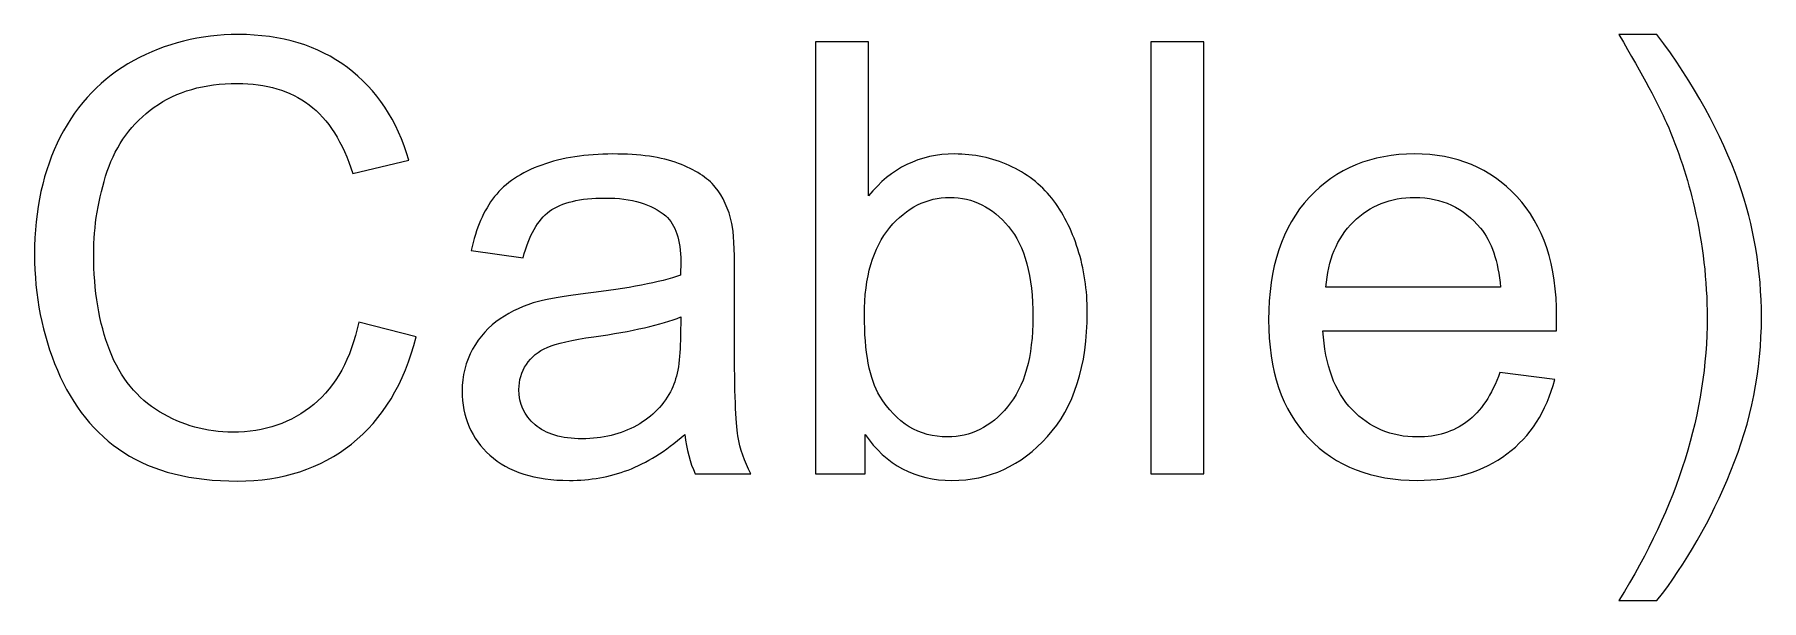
# Model space of a CAD drawing. Header units: centimetres. Extents: x 31 to 203, y -110 to 27.
# Drawn here: x 98.45 to 105.72, y -5.23 to -2.84 of the extents above; entities that cross this region are included whole.
import ezdxf

# ---------------------------------------------------------------- set-up
doc = ezdxf.new("R2010")
doc.units = ezdxf.units.CM
doc.header["$MEASUREMENT"] = 0
doc.layers.add('Layer 1', color=7, linetype='Continuous')

msp = doc.modelspace()

# ---------------------------------------------------------------- linework, layer by layer
at = {"layer": 'Layer 1', "color": 250}
for points, knots in [([(99.81567, -4.0558), (99.81567, -4.0558), (100.05697, -4.11676), (100.05697, -4.11676), (100.00659, -4.31445), (99.916, -4.46474), (99.78519, -4.56845), (99.65438, -4.67217), (99.49436, -4.72424), (99.30513, -4.72424), (99.10955, -4.72424), (98.95038, -4.68445), (98.82761, -4.60444), (98.70484, -4.52485), (98.61171, -4.40928), (98.54779, -4.25815), (98.48386, -4.1066), (98.45169, -3.94446), (98.45169, -3.77089), (98.45169, -3.58166), (98.48767, -3.41656), (98.56006, -3.27559), (98.63245, -3.13462), (98.73532, -3.02752), (98.86867, -2.95428), (99.00202, -2.88105), (99.14892, -2.84464), (99.30894, -2.84464), (99.49097, -2.84464), (99.6438, -2.89078), (99.76741, -2.98349), (99.89145, -3.0762), (99.97781, -3.20617), (100.02649, -3.37381), (100.02649, -3.37381), (99.79027, -3.42969), (99.79027, -3.42969), (99.74836, -3.29761), (99.68698, -3.20109), (99.60697, -3.14097), (99.52696, -3.08044), (99.4262, -3.05038), (99.30471, -3.05038), (99.16543, -3.05038), (99.04859, -3.08382), (98.95503, -3.15071), (98.86148, -3.2176), (98.79544, -3.30777), (98.75776, -3.42037), (98.71966, -3.5334), (98.70061, -3.64982), (98.70061, -3.76962), (98.70061, -3.92414), (98.72305, -4.05918), (98.76792, -4.17433), (98.81279, -4.2899), (98.88264, -4.37584), (98.97747, -4.43299), (99.0723, -4.49014), (99.17474, -4.5185), (99.28523, -4.5185), (99.41985, -4.5185), (99.53331, -4.47955), (99.62644, -4.40208), (99.71957, -4.32419), (99.78265, -4.20904), (99.81567, -4.0558)], [0, 0, 0, 0, 0.0454545, 0.0454545, 0.0454545, 0.0909091, 0.0909091, 0.0909091, 0.1363636, 0.1363636, 0.1363636, 0.1818182, 0.1818182, 0.1818182, 0.2272727, 0.2272727, 0.2272727, 0.2727273, 0.2727273, 0.2727273, 0.3181818, 0.3181818, 0.3181818, 0.3636364, 0.3636364, 0.3636364, 0.4090909, 0.4090909, 0.4090909, 0.4545455, 0.4545455, 0.4545455, 0.5, 0.5, 0.5, 0.5454545, 0.5454545, 0.5454545, 0.5909091, 0.5909091, 0.5909091, 0.6363636, 0.6363636, 0.6363636, 0.6818182, 0.6818182, 0.6818182, 0.7272727, 0.7272727, 0.7272727, 0.7727273, 0.7727273, 0.7727273, 0.8181818, 0.8181818, 0.8181818, 0.8636364, 0.8636364, 0.8636364, 0.9090909, 0.9090909, 0.9090909, 0.9545455, 0.9545455, 0.9545455, 1, 1, 1, 1]), ([(101.94503, -4.69376), (101.94503, -4.69376), (101.73675, -4.69376), (101.73675, -4.69376), (101.73675, -4.69376), (101.73675, -2.87512), (101.73675, -2.87512), (101.73675, -2.87512), (101.96027, -2.87512), (101.96027, -2.87512), (101.96027, -2.87512), (101.96027, -3.52409), (101.96027, -3.52409), (102.05467, -3.4064), (102.1749, -3.34756), (102.32137, -3.34756), (102.40223, -3.34756), (102.47928, -3.36365), (102.55167, -3.39624), (102.62406, -3.42884), (102.68332, -3.47498), (102.73031, -3.53383), (102.77688, -3.59309), (102.81371, -3.66421), (102.83996, -3.74761), (102.86663, -3.83058), (102.87975, -3.91991), (102.87975, -4.01473), (102.87975, -4.23995), (102.82387, -4.41436), (102.71253, -4.53713), (102.60077, -4.66032), (102.467, -4.7217), (102.31079, -4.7217), (102.15543, -4.7217), (102.03351, -4.65693), (101.94503, -4.52781), (101.94503, -4.52781), (101.94503, -4.69376), (101.94503, -4.69376)], [0, 0, 0, 0, 0.0769231, 0.0769231, 0.0769231, 0.1538462, 0.1538462, 0.1538462, 0.2307692, 0.2307692, 0.2307692, 0.3076923, 0.3076923, 0.3076923, 0.3846154, 0.3846154, 0.3846154, 0.4615385, 0.4615385, 0.4615385, 0.5384615, 0.5384615, 0.5384615, 0.6153846, 0.6153846, 0.6153846, 0.6923077, 0.6923077, 0.6923077, 0.7692308, 0.7692308, 0.7692308, 0.8461538, 0.8461538, 0.8461538, 0.9230769, 0.9230769, 0.9230769, 1, 1, 1, 1]), ([(103.14687, -4.69376), (103.14687, -4.69376), (103.14687, -2.87512), (103.14687, -2.87512), (103.14687, -2.87512), (103.37039, -2.87512), (103.37039, -2.87512), (103.37039, -2.87512), (103.37039, -4.69376), (103.37039, -4.69376), (103.37039, -4.69376), (103.14687, -4.69376), (103.14687, -4.69376)], [0, 0, 0, 0, 0.25, 0.25, 0.25, 0.5, 0.5, 0.5, 0.75, 0.75, 0.75, 1, 1, 1, 1]), ([(105.27623, -5.22716), (105.27623, -5.22716), (105.11621, -5.22716), (105.11621, -5.22716), (105.36344, -4.8305), (105.48705, -4.43341), (105.48705, -4.0359), (105.48705, -3.88054), (105.46927, -3.72644), (105.43371, -3.57362), (105.40577, -3.44958), (105.3664, -3.33063), (105.31602, -3.21633), (105.28385, -3.14224), (105.21696, -3.01821), (105.11621, -2.84464), (105.11621, -2.84464), (105.27623, -2.84464), (105.27623, -2.84464), (105.43117, -3.05207), (105.54589, -3.26035), (105.6204, -3.46948), (105.6839, -3.6494), (105.71565, -3.83778), (105.71565, -4.03463), (105.71565, -4.25773), (105.67289, -4.47363), (105.58738, -4.68191), (105.50229, -4.89019), (105.39857, -5.0718), (105.27623, -5.22716)], [0, 0, 0, 0, 0.1, 0.1, 0.1, 0.2, 0.2, 0.2, 0.3, 0.3, 0.3, 0.4, 0.4, 0.4, 0.5, 0.5, 0.5, 0.6, 0.6, 0.6, 0.7, 0.7, 0.7, 0.8, 0.8, 0.8, 0.9, 0.9, 0.9, 1, 1, 1, 1]), ([(101.18769, -4.52866), (101.10472, -4.59936), (101.02471, -4.64889), (100.94808, -4.6781), (100.87146, -4.70731), (100.78933, -4.7217), (100.70128, -4.7217), (100.5565, -4.7217), (100.44516, -4.68656), (100.36727, -4.61587), (100.28938, -4.54559), (100.25043, -4.45542), (100.25043, -4.34578), (100.25043, -4.28143), (100.26525, -4.22259), (100.29446, -4.16925), (100.32409, -4.11591), (100.36261, -4.07358), (100.41003, -4.0414), (100.45786, -4.00923), (100.5112, -3.98468), (100.57089, -3.96817), (100.61492, -3.95674), (100.68138, -3.94573), (100.76986, -3.93472), (100.9502, -3.91356), (101.08355, -3.88773), (101.16864, -3.8581), (101.16949, -3.82762), (101.16991, -3.80815), (101.16991, -3.8001), (101.16991, -3.70951), (101.14874, -3.64559), (101.10641, -3.60833), (101.04926, -3.55796), (100.96417, -3.53298), (100.85156, -3.53298), (100.74615, -3.53298), (100.66826, -3.55161), (100.61831, -3.58844), (100.56793, -3.62527), (100.5311, -3.69046), (100.50697, -3.78444), (100.50697, -3.78444), (100.28853, -3.75396), (100.28853, -3.75396), (100.30843, -3.6604), (100.34102, -3.58463), (100.38674, -3.52705), (100.43246, -3.46948), (100.4985, -3.42545), (100.58486, -3.39413), (100.6708, -3.36322), (100.77113, -3.34756), (100.88458, -3.34756), (100.99719, -3.34756), (101.08905, -3.36068), (101.15975, -3.38735), (101.23002, -3.41402), (101.28209, -3.44704), (101.31511, -3.48726), (101.34813, -3.52748), (101.37142, -3.57828), (101.38496, -3.63966), (101.39216, -3.67776), (101.39597, -3.74634), (101.39597, -3.84498), (101.39597, -3.84498), (101.39597, -4.14131), (101.39597, -4.14131), (101.39597, -4.34832), (101.40063, -4.47913), (101.40994, -4.53459), (101.41883, -4.59004), (101.43746, -4.64296), (101.46455, -4.69376), (101.46455, -4.69376), (101.23087, -4.69376), (101.23087, -4.69376), (101.20843, -4.64677), (101.19404, -4.59174), (101.18769, -4.52866)], [0, 0, 0, 0, 0.037037, 0.037037, 0.037037, 0.0740741, 0.0740741, 0.0740741, 0.1111111, 0.1111111, 0.1111111, 0.1481481, 0.1481481, 0.1481481, 0.1851852, 0.1851852, 0.1851852, 0.2222222, 0.2222222, 0.2222222, 0.2592593, 0.2592593, 0.2592593, 0.2962963, 0.2962963, 0.2962963, 0.3333333, 0.3333333, 0.3333333, 0.3703704, 0.3703704, 0.3703704, 0.4074074, 0.4074074, 0.4074074, 0.4444444, 0.4444444, 0.4444444, 0.4814815, 0.4814815, 0.4814815, 0.5185185, 0.5185185, 0.5185185, 0.5555556, 0.5555556, 0.5555556, 0.5925926, 0.5925926, 0.5925926, 0.6296296, 0.6296296, 0.6296296, 0.6666667, 0.6666667, 0.6666667, 0.7037037, 0.7037037, 0.7037037, 0.7407407, 0.7407407, 0.7407407, 0.7777778, 0.7777778, 0.7777778, 0.8148148, 0.8148148, 0.8148148, 0.8518519, 0.8518519, 0.8518519, 0.8888889, 0.8888889, 0.8888889, 0.9259259, 0.9259259, 0.9259259, 0.962963, 0.962963, 0.962963, 1, 1, 1, 1]), ([(104.61541, -4.26704), (104.61541, -4.26704), (104.84655, -4.29752), (104.84655, -4.29752), (104.81057, -4.43172), (104.74326, -4.53628), (104.64504, -4.61036), (104.54683, -4.68445), (104.42152, -4.7217), (104.2687, -4.7217), (104.07651, -4.7217), (103.92411, -4.66243), (103.8115, -4.5439), (103.69889, -4.42579), (103.64259, -4.25942), (103.64259, -4.04564), (103.64259, -3.82466), (103.69932, -3.65278), (103.81319, -3.53086), (103.92707, -3.40852), (104.07481, -3.34756), (104.25642, -3.34756), (104.43211, -3.34756), (104.57562, -3.40725), (104.68695, -3.52705), (104.79829, -3.64686), (104.85417, -3.81534), (104.85417, -4.03251), (104.85417, -4.04564), (104.85375, -4.06553), (104.8529, -4.09178), (104.8529, -4.09178), (103.87119, -4.09178), (103.87119, -4.09178), (103.87966, -4.23614), (103.9203, -4.34705), (103.99396, -4.42367), (104.06719, -4.5003), (104.15906, -4.53882), (104.2687, -4.53882), (104.3504, -4.53882), (104.42025, -4.51723), (104.47783, -4.47405), (104.53582, -4.43087), (104.58154, -4.36187), (104.61541, -4.26704)], [0, 0, 0, 0, 0.0666667, 0.0666667, 0.0666667, 0.1333333, 0.1333333, 0.1333333, 0.2, 0.2, 0.2, 0.2666667, 0.2666667, 0.2666667, 0.3333333, 0.3333333, 0.3333333, 0.4, 0.4, 0.4, 0.4666667, 0.4666667, 0.4666667, 0.5333333, 0.5333333, 0.5333333, 0.6, 0.6, 0.6, 0.6666667, 0.6666667, 0.6666667, 0.7333333, 0.7333333, 0.7333333, 0.8, 0.8, 0.8, 0.8666667, 0.8666667, 0.8666667, 0.9333333, 0.9333333, 0.9333333, 1, 1, 1, 1]), ([(101.94249, -4.02489), (101.94249, -4.18237), (101.96408, -4.29625), (102.00684, -4.36652), (102.07711, -4.48125), (102.17194, -4.53882), (102.29174, -4.53882), (102.38953, -4.53882), (102.47377, -4.49649), (102.54447, -4.41182), (102.61559, -4.32715), (102.65115, -4.201), (102.65115, -4.03336), (102.65115, -3.86149), (102.61728, -3.73491), (102.54913, -3.65321), (102.48097, -3.5715), (102.39842, -3.53044), (102.3019, -3.53044), (102.20411, -3.53044), (102.11987, -3.57277), (102.04917, -3.65744), (101.97805, -3.74211), (101.94249, -3.86445), (101.94249, -4.02489)], [0, 0, 0, 0, 0.125, 0.125, 0.125, 0.25, 0.25, 0.25, 0.375, 0.375, 0.375, 0.5, 0.5, 0.5, 0.625, 0.625, 0.625, 0.75, 0.75, 0.75, 0.875, 0.875, 0.875, 1, 1, 1, 1]), ([(103.88389, -3.9089), (103.88389, -3.9089), (104.61795, -3.9089), (104.61795, -3.9089), (104.60821, -3.79799), (104.57985, -3.71501), (104.53371, -3.65956), (104.46301, -3.57362), (104.37072, -3.53044), (104.25769, -3.53044), (104.15525, -3.53044), (104.06931, -3.56473), (103.99946, -3.63331), (103.93003, -3.70189), (103.89151, -3.79375), (103.88389, -3.9089)], [0, 0, 0, 0, 0.2, 0.2, 0.2, 0.4, 0.4, 0.4, 0.6, 0.6, 0.6, 0.8, 0.8, 0.8, 1, 1, 1, 1]), ([(101.16991, -4.03336), (101.08863, -4.06638), (100.96671, -4.09432), (100.80415, -4.11718), (100.71186, -4.1303), (100.64667, -4.14512), (100.60857, -4.16163), (100.57047, -4.17814), (100.54126, -4.20227), (100.52052, -4.2336), (100.49977, -4.26535), (100.48919, -4.30048), (100.48919, -4.33943), (100.48919, -4.39827), (100.51163, -4.4478), (100.55692, -4.48717), (100.60222, -4.52654), (100.66826, -4.54644), (100.75504, -4.54644), (100.84098, -4.54644), (100.9176, -4.52781), (100.98491, -4.49014), (101.0518, -4.45288), (101.10133, -4.40166), (101.13266, -4.33689), (101.15679, -4.28651), (101.16864, -4.21243), (101.16864, -4.11464), (101.16864, -4.11464), (101.16991, -4.03336), (101.16991, -4.03336)], [0, 0, 0, 0, 0.1, 0.1, 0.1, 0.2, 0.2, 0.2, 0.3, 0.3, 0.3, 0.4, 0.4, 0.4, 0.5, 0.5, 0.5, 0.6, 0.6, 0.6, 0.7, 0.7, 0.7, 0.8, 0.8, 0.8, 0.9, 0.9, 0.9, 1, 1, 1, 1])]:
    msp.add_open_spline(points, degree=3, knots=knots, dxfattribs=at)

doc.saveas('drawing.dxf')
